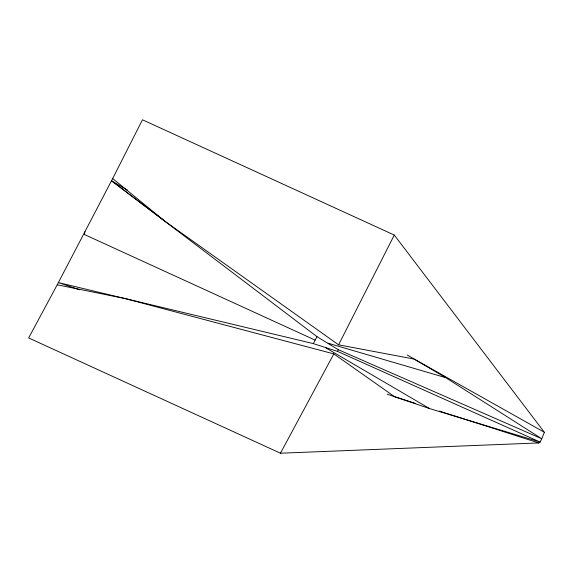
<?xml version="1.0" encoding="UTF-8"?>
<svg xmlns="http://www.w3.org/2000/svg" width="573" height="573" viewBox="0 0 573 573"><rect width="100%" height="100%" fill="white"/><g stroke="black" fill="none" stroke-linecap="round" stroke-linejoin="round"><path stroke-width="0.86" d="M84.947 231.671L84.331 234.472L315.15 340.126M544.35 432.257L541.793 438.775L540.095 442.034L538.77 442.943L280.455 453.214L28.65 337.948L57.221 284.81L112.673 178.532L142.469 119.786L394.274 235.052L544.35 432.257L414.15 359.07L338.586 344.824L165.124 221.414L111.513 180.753L127.679 190.279M338.586 344.824L394.274 235.052M79.568 289.78L58.382 282.589L313.331 343.607L316.962 336.645L111.513 180.753M313.331 343.607L337.433 351.356L338.299 349.695L316.962 336.645M280.455 453.214L333.837 353.913L394.532 396.674L415.74 403.478M57.221 284.81L124.9 298.512L333.837 353.913M328.15 343.241L445.737 377.671L541.793 438.775L338.299 349.695M387.233 394.203L429.607 408.585L540.095 442.034L337.433 351.356M439.498 411.099L538.77 442.943M325.765 347.825L429.607 408.585M407.202 354.966L445.737 377.671M112.673 178.532L165.124 221.414"/></g></svg>
